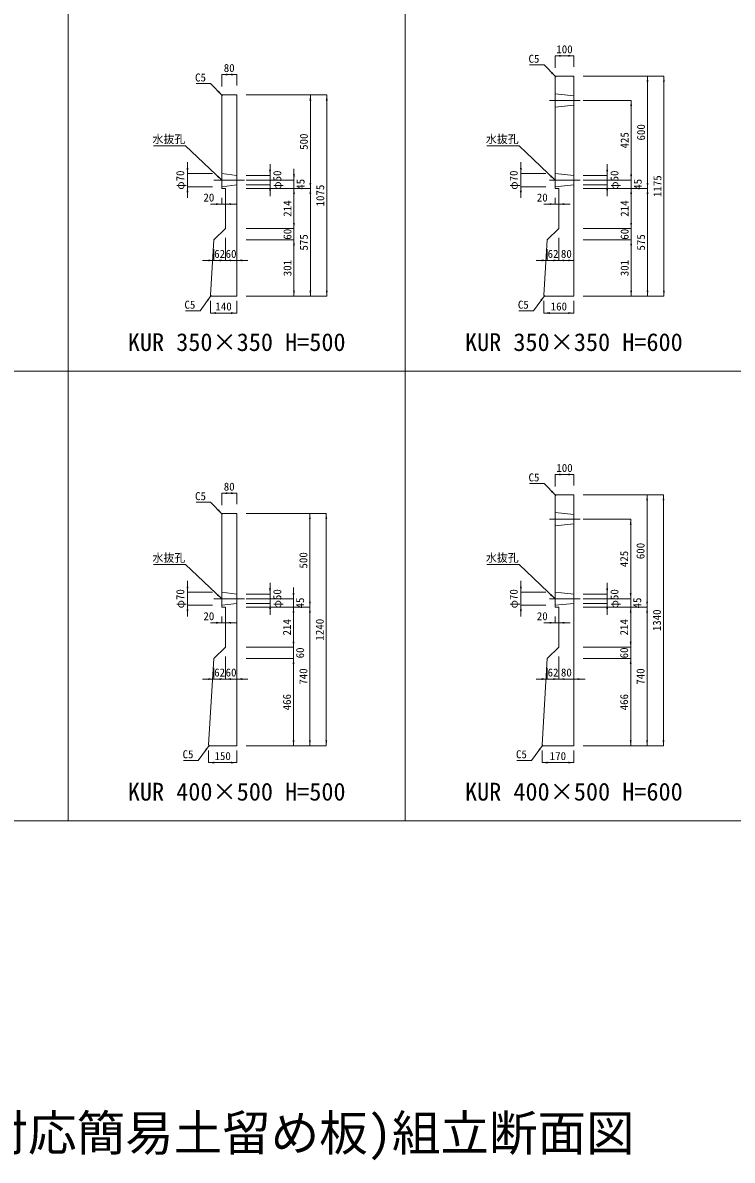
# Model space of a CAD drawing. Units: millimetres at full size, sheet at 1:40. Extents: x 86 to 35886, y -15691 to 10257.
# Drawn here: x 23244 to 27032, y -1812 to 4260 of the extents above; entities that cross this region are included whole.
import ezdxf
from ezdxf.enums import TextEntityAlignment as Align

# ---------------------------------------------------------------- set-up
doc = ezdxf.new("R2010")
doc.units = ezdxf.units.MM
doc.header["$LTSCALE"] = 40
doc.linetypes.add('DASHED', pattern=[7.5, 6, -1.5])
doc.linetypes.add('USER1', pattern=[28.575, 19.05, -3.175, 3.175, -3.175])
for name, color, linetype, lineweight in [('0_2', 7, 'USER1', 5), ('パネックスKUR', 2, 'Continuous', 20), ('図枠', 5, 'Continuous', 13), ('寸法線', 7, 'Continuous', 13), ('引出線', 4, 'Continuous', 13)]:
    doc.layers.add(name, color=color, linetype=linetype, lineweight=lineweight)
doc.layers.add('文字', color=7, linetype='Continuous')
doc.styles.add('ＭＳ ゴシック', font='')
doc.styles.get('ＭＳ ゴシック').set_extended_font_data('MS Gothic')

# ---------------------------------------------------------------- blocks, each defined once
blk = doc.blocks.new('filled_arrow')
at = {"color": 0, "linetype": 'Continuous', "lineweight": -2}
blk.add_solid([(7.5, 1.25), (0, 0), (7.5, -1.25)], dxfattribs=at)

msp = doc.modelspace()

# ---------------------------------------------------------------- linework, layer by layer
at = {"layer": '0_2'}
for p, q in [((26056.87, 3845), (26220.59, 3845)), ((24264.37, 3420), (24428.09, 3420)), ((26056.87, 3420), (26220.59, 3420)), ((26056.87, 1610), (26220.59, 1610)), ((24264.37, 1185), (24428.09, 1185)), ((26056.87, 1185), (26220.59, 1185))]:
    msp.add_line(p, q, dxfattribs=at)
at = {"layer": 'パネックスKUR'}
for p, q in [((26086.23, 3970), (26091.23, 3975)), ((26086.23, 3970), (26086.23, 3375)), ((26186.23, 3975), (26091.23, 3975)), ((26186.23, 3975), (26186.23, 2800)), ((24306.23, 3870), (24311.23, 3875)), ((24306.23, 3870), (24306.23, 3375)), ((24386.23, 3875), (24311.23, 3875)), ((24386.23, 3875), (24386.23, 2800)), ((24326.23, 3375), (24306.23, 3375)), ((24326.23, 3375), (24326.23, 3161)), ((26106.23, 3375), (26086.23, 3375)), ((26106.23, 3375), (26106.23, 3161)), ((24326.23, 3161), (24264.23, 3101)), ((26106.23, 3161), (26044.23, 3101)), ((24264.23, 3101), (24246.53, 2804.99)), ((26044.23, 3101), (26026.53, 2804.99)), ((24251.23, 2800), (24246.53, 2804.99)), ((24386.23, 2800), (24251.23, 2800)), ((26031.23, 2800), (26026.53, 2804.99)), ((26186.23, 2800), (26031.23, 2800)), ((26086.23, 1735), (26091.23, 1740)), ((26086.23, 1735), (26086.23, 1140)), ((26186.23, 1740), (26091.23, 1740)), ((26186.23, 1740), (26186.23, 400)), ((24306.23, 1635), (24311.23, 1640)), ((24386.23, 1640), (24311.23, 1640)), ((24386.23, 1640), (24386.23, 400)), ((24306.23, 1635), (24306.23, 1140)), ((24326.23, 1140), (24306.23, 1140)), ((24326.23, 1140), (24326.23, 926)), ((26106.23, 1140), (26086.23, 1140)), ((26106.23, 1140), (26106.23, 926)), ((24326.23, 926), (24264.23, 866)), ((26106.23, 926), (26044.23, 866)), ((24264.23, 866), (24236.53, 404.99)), ((26044.23, 866), (26016.53, 404.99)), ((24241.23, 400), (24236.53, 404.99)), ((24386.23, 400), (24241.23, 400)), ((26016.53, 404.99), (26021.23, 400)), ((26186.23, 400), (26021.23, 400))]:
    msp.add_line(p, q, dxfattribs=at)
at = {"layer": 'パネックスKUR', "linetype": 'DASHED', "lineweight": 5}
for p, q in [((26086.23, 3880), (26186.23, 3870)), ((26086.23, 3810), (26186.23, 3820)), ((24306.23, 3455), (24386.23, 3445)), ((26086.23, 3455), (26186.23, 3445)), ((24306.23, 3385), (24386.23, 3395)), ((26086.23, 3385), (26186.23, 3395)), ((26086.23, 1645), (26186.23, 1635)), ((26086.23, 1575), (26186.23, 1585)), ((24306.23, 1220), (24386.23, 1210)), ((26086.23, 1220), (26186.23, 1210)), ((24306.23, 1150), (24386.23, 1160)), ((26086.23, 1150), (26186.23, 1160))]:
    msp.add_line(p, q, dxfattribs=at)
at = {"layer": '図枠'}
for p, q in [((23486.23, 9000), (23486.23, 0)), ((25286.23, 9000), (25286.23, 0)), ((18686.23, 2400), (34286.23, 2400)), ((18686.23, 2400), (34286.23, 2400)), ((18686.23, 0), (34286.23, 0))]:
    msp.add_line(p, q, dxfattribs=at)
at = {"layer": '寸法線'}
for p, q in [((26086.23, 4083.55), (26186.23, 4083.55)), ((26086.23, 4020), (26086.23, 4083.55)), ((26186.23, 4025), (26186.23, 4083.55)), ((24306.23, 3983.55), (24386.23, 3983.55)), ((24306.23, 3920), (24306.23, 3983.55)), ((24386.23, 3925), (24386.23, 3983.55)), ((26236.23, 3975), (26667.07, 3975)), ((26236.23, 3975), (26579.57, 3975)), ((26579.57, 3375), (26579.57, 3975)), ((26667.07, 2800), (26667.07, 3975)), ((24436.23, 3875), (24867.07, 3875)), ((24436.23, 3875), (24779.57, 3875)), ((24779.57, 3375), (24779.57, 3875)), ((24867.07, 2800), (24867.07, 3875)), ((26236.23, 3845), (26492.07, 3845)), ((26492.07, 3420), (26492.07, 3845)), ((24123.62, 3325), (24123.62, 3515)), ((24564.15, 3335), (24564.15, 3505)), ((24692.07, 3315), (24692.07, 3480)), ((25903.62, 3325), (25903.62, 3515)), ((26364.15, 3335), (26364.15, 3505)), ((26492.07, 3315), (26492.07, 3480)), ((24256.23, 3455), (24123.62, 3455)), ((24436.23, 3445), (24564.15, 3445)), ((24436.23, 3420), (24692.07, 3420)), ((26036.23, 3455), (25903.62, 3455)), ((26236.23, 3445), (26364.15, 3445)), ((26236.23, 3420), (26492.07, 3420)), ((26236.23, 3420), (26492.07, 3420)), ((24256.23, 3385), (24123.62, 3385)), ((24436.23, 3395), (24564.15, 3395)), ((24436.23, 3375), (24779.57, 3375)), ((24436.23, 3375), (24692.07, 3375)), ((24436.23, 3375), (24779.57, 3375)), ((24436.23, 3375), (24692.07, 3375)), ((24692.07, 3375), (24692.07, 3161)), ((24779.57, 3375), (24779.57, 2800)), ((26036.23, 3385), (25903.62, 3385)), ((26236.23, 3395), (26364.15, 3395)), ((26236.23, 3375), (26579.57, 3375)), ((26236.23, 3375), (26492.07, 3375)), ((26236.23, 3375), (26579.57, 3375)), ((26236.23, 3375), (26492.07, 3375)), ((26492.07, 3375), (26492.07, 3161)), ((26579.57, 3375), (26579.57, 2800)), ((24246.23, 3292), (24386.23, 3292)), ((24306.23, 3325), (24306.23, 3292)), ((24326.23, 3325), (24326.23, 3292)), ((26026.23, 3292), (26166.23, 3292)), ((26086.23, 3325), (26086.23, 3292)), ((26106.23, 3325), (26106.23, 3292)), ((24692.07, 3221), (24692.07, 3041)), ((26492.07, 3221), (26492.07, 3041)), ((24436.23, 3161), (24692.07, 3161)), ((24436.23, 3161), (24692.07, 3161)), ((26236.23, 3161), (26492.07, 3161)), ((26236.23, 3161), (26492.07, 3161)), ((24326.23, 3111), (24326.23, 2991.41)), ((24326.23, 3111), (24326.23, 2991.41)), ((24436.23, 3101), (24692.07, 3101)), ((24436.23, 3101), (24692.07, 3101)), ((24692.07, 3101), (24692.07, 2800)), ((26106.23, 3111), (26106.23, 2991.41)), ((26106.23, 3111), (26106.23, 2991.41)), ((26236.23, 3101), (26492.07, 3101)), ((26236.23, 3101), (26492.07, 3101)), ((26492.07, 3101), (26492.07, 2800)), ((24264.23, 3051), (24264.23, 2991.41)), ((24386.23, 3051), (24386.23, 2991.41)), ((26044.23, 3051), (26044.23, 2991.41)), ((26186.23, 3051), (26186.23, 2991.41)), ((24386.23, 2991.41), (24204.23, 2991.41)), ((24266.23, 2991.41), (24446.23, 2991.41)), ((26166.23, 2991.41), (25984.23, 2991.41)), ((26046.23, 2991.41), (26186.23, 2991.41)), ((24436.23, 2800), (24867.07, 2800)), ((24436.23, 2800), (24779.57, 2800)), ((24436.23, 2800), (24692.07, 2800)), ((26236.23, 2800), (26667.07, 2800)), ((26236.23, 2800), (26579.57, 2800)), ((26236.23, 2800), (26492.07, 2800)), ((24246.23, 2775), (24246.23, 2710.43)), ((24386.23, 2775), (24386.23, 2710.43)), ((26026.23, 2775), (26026.23, 2710.43)), ((26186.23, 2775), (26186.23, 2710.43)), ((24246.23, 2710.43), (24386.23, 2710.43)), ((26026.23, 2710.43), (26186.23, 2710.43)), ((26086.23, 1848.55), (26186.23, 1848.55)), ((26086.23, 1785), (26086.23, 1848.55)), ((26186.23, 1790), (26186.23, 1848.55)), ((24306.23, 1748.55), (24386.23, 1748.55)), ((24306.23, 1685), (24306.23, 1748.55)), ((24386.23, 1690), (24386.23, 1748.55)), ((26236.23, 1740), (26664.57, 1740)), ((26236.23, 1740), (26577.07, 1740)), ((26577.07, 1140), (26577.07, 1740)), ((26664.57, 400), (26664.57, 1740)), ((24436.23, 1640), (24864.57, 1640)), ((24436.23, 1640), (24777.07, 1640)), ((24777.07, 1140), (24777.07, 1640)), ((24864.57, 400), (24864.57, 1640)), ((26236.23, 1610), (26489.57, 1610)), ((26489.57, 1185), (26489.57, 1610)), ((24123.62, 1090), (24123.62, 1280)), ((25903.62, 1090), (25903.62, 1280)), ((24256.23, 1220), (24123.62, 1220)), ((24564.15, 1100), (24564.15, 1270)), ((24689.57, 1080), (24689.57, 1245)), ((26036.23, 1220), (25903.62, 1220)), ((26364.15, 1100), (26364.15, 1270)), ((26489.57, 1080), (26489.57, 1245)), ((24436.23, 1210), (24564.15, 1210)), ((24436.23, 1185), (24689.57, 1185)), ((24436.23, 1160), (24564.15, 1160)), ((26236.23, 1210), (26364.15, 1210)), ((26236.23, 1185), (26489.57, 1185)), ((26236.23, 1185), (26489.57, 1185)), ((26236.23, 1160), (26364.15, 1160)), ((24256.23, 1150), (24123.62, 1150)), ((24436.23, 1140), (24777.07, 1140)), ((24436.23, 1140), (24689.57, 1140)), ((24436.23, 1140), (24777.07, 1140)), ((24436.23, 1140), (24689.57, 1140)), ((24689.57, 1140), (24689.57, 926)), ((24777.07, 1140), (24777.07, 400)), ((26036.23, 1150), (25903.62, 1150)), ((26236.23, 1140), (26577.07, 1140)), ((26236.23, 1140), (26489.57, 1140)), ((26236.23, 1140), (26577.07, 1140)), ((26236.23, 1140), (26489.57, 1140)), ((26489.57, 1140), (26489.57, 926)), ((26577.07, 1140), (26577.07, 400)), ((24246.23, 1057), (24386.23, 1057)), ((24306.23, 1090), (24306.23, 1057)), ((24326.23, 1090), (24326.23, 1057)), ((26026.23, 1057), (26166.23, 1057)), ((26086.23, 1090), (26086.23, 1057)), ((26106.23, 1090), (26106.23, 1057)), ((24689.57, 986), (24689.57, 806)), ((26489.57, 986), (26489.57, 806)), ((24436.23, 926), (24689.57, 926)), ((24436.23, 926), (24689.57, 926)), ((26236.23, 926), (26489.57, 926)), ((26236.23, 926), (26489.57, 926)), ((24326.23, 876), (24326.23, 756.41)), ((24326.23, 876), (24326.23, 756.41)), ((24386.23, 876), (24386.23, 756.41)), ((24436.23, 866), (24689.57, 866)), ((24436.23, 866), (24689.57, 866)), ((24689.57, 866), (24689.57, 400)), ((26106.23, 876), (26106.23, 756.41)), ((26106.23, 876), (26106.23, 756.41)), ((26186.23, 876), (26186.23, 756.41)), ((26236.23, 866), (26489.57, 866)), ((26236.23, 866), (26489.57, 866)), ((26489.57, 866), (26489.57, 400)), ((24264.23, 816), (24264.23, 756.41)), ((26044.23, 816), (26044.23, 756.41)), ((24386.23, 756.41), (24204.23, 756.41)), ((24266.23, 756.41), (24446.23, 756.41)), ((26166.23, 756.41), (25984.23, 756.41)), ((26046.23, 756.41), (26246.23, 756.41)), ((24236.23, 375), (24236.23, 310.43)), ((24386.23, 375), (24386.23, 310.43)), ((24436.23, 400), (24864.57, 400)), ((24436.23, 400), (24777.07, 400)), ((24436.23, 400), (24689.57, 400)), ((26016.23, 375), (26016.23, 310.43)), ((26186.23, 375), (26186.23, 310.43)), ((26236.23, 400), (26664.57, 400)), ((26236.23, 400), (26577.07, 400)), ((26236.23, 400), (26489.57, 400)), ((24236.23, 310.43), (24386.23, 310.43)), ((26016.23, 310.43), (26186.23, 310.43))]:
    msp.add_line(p, q, dxfattribs=at)
at = {"layer": '引出線'}
for points in [[(26088.73, 3972.5), (26027.24, 4035.21), (25949.47, 4035.21)], [(24308.73, 3872.5), (24247.24, 3935.21), (24169.47, 3935.21)], [(24306.23, 3420), (24113.77, 3603.45), (23942.03, 3603.45)], [(26086.23, 3420), (25893.77, 3603.45), (25722.03, 3603.45)], [(24248.88, 2802.5), (24190.45, 2722.24), (24112.69, 2722.24)], [(26028.88, 2802.5), (25970.45, 2722.24), (25892.69, 2722.24)], [(26088.73, 1737.5), (26027.24, 1800.21), (25949.47, 1800.21)], [(24308.73, 1637.5), (24247.24, 1700.21), (24169.47, 1700.21)], [(24306.23, 1185), (24113.77, 1368.45), (23942.03, 1368.45)], [(26086.23, 1185), (25893.77, 1368.45), (25722.03, 1368.45)], [(24238.88, 402.5), (24180.45, 322.24), (24102.69, 322.24)], [(26018.88, 402.5), (25960.45, 322.24), (25882.69, 322.24)]]:
    msp.add_lwpolyline(points, dxfattribs=at)

# ---------------------------------------------------------------- block references
at = {"layer": '寸法線', "xscale": 4, "yscale": 4}
for p in [(26086.23, 4083.55), (24306.23, 3983.55), (24326.23, 3292), (26106.23, 3292), (24326.23, 2991.41), (24386.23, 2991.41), (26106.23, 2991.41), (24246.23, 2710.43), (26026.23, 2710.43), (26086.23, 1848.55), (24306.23, 1748.55), (24326.23, 1057), (26106.23, 1057), (24326.23, 756.41), (24386.23, 756.41), (26106.23, 756.41), (26186.23, 756.41), (24236.23, 310.43), (26016.23, 310.43)]:
    msp.add_blockref('filled_arrow', p, dxfattribs=at)
for p, rotation in [((26186.23, 4083.55), 180), ((24386.23, 3983.55), 180), ((26579.57, 3975), 270), ((26667.07, 3975), 270), ((24779.57, 3875), 270), ((24867.07, 3875), 270), ((26492.07, 3845), 270), ((24123.62, 3455), 90), ((24564.15, 3445), 90), ((25903.62, 3455), 90), ((26364.15, 3445), 90), ((24692.07, 3420), 90), ((24779.57, 3375), 90), ((26492.07, 3420), 90), ((26492.07, 3420), 90), ((26579.57, 3375), 90), ((24123.62, 3385), 270), ((24564.15, 3395), 270), ((24692.07, 3375), 270), ((24692.07, 3375), 270), ((24779.57, 3375), 270), ((25903.62, 3385), 270), ((26364.15, 3395), 270), ((26492.07, 3375), 270), ((26492.07, 3375), 270), ((26579.57, 3375), 270), ((24306.23, 3292), 180), ((26086.23, 3292), 180), ((24692.07, 3161), 90), ((24692.07, 3161), 90), ((26492.07, 3161), 90), ((26492.07, 3161), 90), ((24692.07, 3101), 270), ((24692.07, 3101), 270), ((26492.07, 3101), 270), ((26492.07, 3101), 270), ((24264.23, 2991.41), 180), ((24326.23, 2991.41), 180), ((26044.23, 2991.41), 180), ((26106.23, 2991.41), 180), ((26186.23, 2991.41), 180), ((24692.07, 2800), 90), ((24779.57, 2800), 90), ((24867.07, 2800), 90), ((26492.07, 2800), 90), ((26579.57, 2800), 90), ((26667.07, 2800), 90), ((24386.23, 2710.43), 180), ((26186.23, 2710.43), 180), ((26186.23, 1848.55), 180), ((24386.23, 1748.55), 180), ((26577.07, 1740), 270), ((26664.57, 1740), 270), ((24777.07, 1640), 270), ((24864.57, 1640), 270), ((26489.57, 1610), 270), ((24123.62, 1220), 90), ((24564.15, 1210), 90), ((24689.57, 1185), 90), ((25903.62, 1220), 90), ((26364.15, 1210), 90), ((26489.57, 1185), 90), ((26489.57, 1185), 90), ((24564.15, 1160), 270), ((24777.07, 1140), 90), ((26364.15, 1160), 270), ((26577.07, 1140), 90), ((24123.62, 1150), 270), ((24689.57, 1140), 270), ((24689.57, 1140), 270), ((24777.07, 1140), 270), ((25903.62, 1150), 270), ((26489.57, 1140), 270), ((26489.57, 1140), 270), ((26577.07, 1140), 270), ((24306.23, 1057), 180), ((26086.23, 1057), 180), ((24689.57, 926), 90), ((24689.57, 926), 90), ((26489.57, 926), 90), ((26489.57, 926), 90), ((24689.57, 866), 270), ((24689.57, 866), 270), ((26489.57, 866), 270), ((26489.57, 866), 270), ((24264.23, 756.41), 180), ((24326.23, 756.41), 180), ((26044.23, 756.41), 180), ((26106.23, 756.41), 180), ((24689.57, 400), 90), ((24777.07, 400), 90), ((24864.57, 400), 90), ((26489.57, 400), 90), ((26577.07, 400), 90), ((26664.57, 400), 90), ((24386.23, 310.43), 180), ((26186.23, 310.43), 180)]:
    msp.add_blockref('filled_arrow', p, dxfattribs=dict(at, rotation=rotation))
at = {"layer": '引出線', "xscale": 4, "yscale": 4}
for p, rotation in [((26088.73, 3972.5), 134.4), ((24308.73, 3872.5), 134.4), ((24306.23, 3420), 136.4), ((26086.23, 3420), 136.4), ((24248.88, 2802.5), 233.9), ((26028.88, 2802.5), 233.9), ((26088.73, 1737.5), 134.4), ((24308.73, 1637.5), 134.4), ((24306.23, 1185), 136.4), ((26086.23, 1185), 136.4), ((24238.88, 402.5), 233.9), ((26018.88, 402.5), 233.9)]:
    msp.add_blockref('filled_arrow', p, dxfattribs=dict(at, rotation=rotation))

# ---------------------------------------------------------------- texts
at = {"layer": '寸法線', "style": 'ＭＳ ゴシック'}
for s, p in [('100', (26136.23, 4118.55)), ('80', (24346.23, 4018.55)), ('20', (24237.64, 3327)), ('20', (26017.64, 3327)), ('62', (24295.23, 3026.41)), ('60', (24356.23, 3026.41)), ('62', (26075.23, 3026.41)), ('80', (26146.23, 3026.41)), ('140', (24316.23, 2745.43)), ('160', (26106.23, 2745.43)), ('100', (26136.23, 1883.55)), ('80', (24346.23, 1783.55)), ('20', (24237.64, 1092)), ('20', (26017.64, 1092)), ('62', (24295.23, 791.41)), ('60', (24356.23, 791.41)), ('62', (26075.23, 791.41)), ('80', (26146.23, 791.41)), ('150', (24311.23, 345.43)), ('170', (26101.23, 345.43))]:
    msp.add_text(s, height=42.72, dxfattribs=at).set_placement(p, align=Align.MIDDLE_CENTER)
for s, p in [('600', (26544.57, 3675)), ('500', (24744.57, 3625)), ('425', (26457.07, 3632.5)), ('φ70', (24084.96, 3420)), ('φ50', (24602.81, 3420)), ('φ70', (25864.96, 3420)), ('φ50', (26402.81, 3420)), ('45', (24727.07, 3397.5)), ('45', (26527.07, 3397.5)), ('1175', (26632.07, 3387.5)), ('1075', (24832.07, 3337.5)), ('214', (24657.07, 3268)), ('214', (26457.07, 3268)), ('60', (24657.07, 3131)), ('575', (24744.57, 3087.5)), ('60', (26457.07, 3131)), ('575', (26544.57, 3087.5)), ('301', (24657.07, 2950.5)), ('301', (26457.07, 2950.5)), ('600', (26542.07, 1440)), ('500', (24742.07, 1390)), ('425', (26454.57, 1397.5)), ('φ70', (24084.96, 1185)), ('φ50', (24602.81, 1185)), ('φ70', (25864.96, 1185)), ('φ50', (26402.81, 1185)), ('45', (24724.57, 1162.5)), ('45', (26524.57, 1162.5)), ('1340', (26629.57, 1070)), ('214', (24654.57, 1033)), ('1240', (24829.57, 1020)), ('214', (26454.57, 1033)), ('60', (24724.57, 896)), ('60', (26454.57, 896)), ('740', (24742.07, 770)), ('740', (26542.07, 770)), ('466', (24654.57, 633)), ('466', (26454.57, 633))]:
    msp.add_text(s, height=42.72, rotation=90, dxfattribs=at).set_placement(p, align=Align.MIDDLE_CENTER)
at = {"layer": '引出線', "style": 'ＭＳ ゴシック'}
for s, p in [('C5', (26002.24, 4089.21)), ('C5', (24222.24, 3989.21)), ('水抜孔', (24111.52, 3659.73)), ('水抜孔', (25891.52, 3659.73)), ('C5', (24165.45, 2776.24)), ('C5', (25945.45, 2776.24)), ('C5', (26002.24, 1854.21)), ('C5', (24222.24, 1754.21)), ('水抜孔', (24111.52, 1424.73)), ('水抜孔', (25891.52, 1424.73)), ('C5', (24155.45, 376.24)), ('C5', (25935.45, 376.24))]:
    msp.add_text(s, height=42.72, dxfattribs=at).set_placement(p, align=Align.TOP_RIGHT)
at = {"layer": '文字', "style": 'ＭＳ ゴシック'}
for s, p in [('KUR 350×350 H=500', (24386.23, 2555.22)), ('KUR 350×350 H=600', (26186.23, 2555.22)), ('KUR 400×500 H=500', (24386.23, 155.22)), ('KUR 400×500 H=600', (26186.23, 155.22))]:
    msp.add_text(s, height=94.94, dxfattribs=at).set_placement(p, align=Align.MIDDLE_CENTER)
msp.add_text('パネックス[KUR](車道用)(長尺U字溝対応簡易土留め板)組立断面図', height=189.9, dxfattribs=at).set_placement((18742.71, -1818.72), align=Align.BOTTOM_LEFT)

doc.saveas('drawing.dxf')
